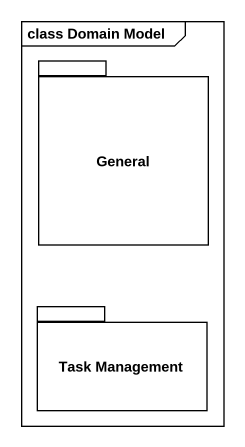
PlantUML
@startuml
mainframe class Domain Model
package General {
}
package "Task Management" as Task_Management {
}
@enduml
